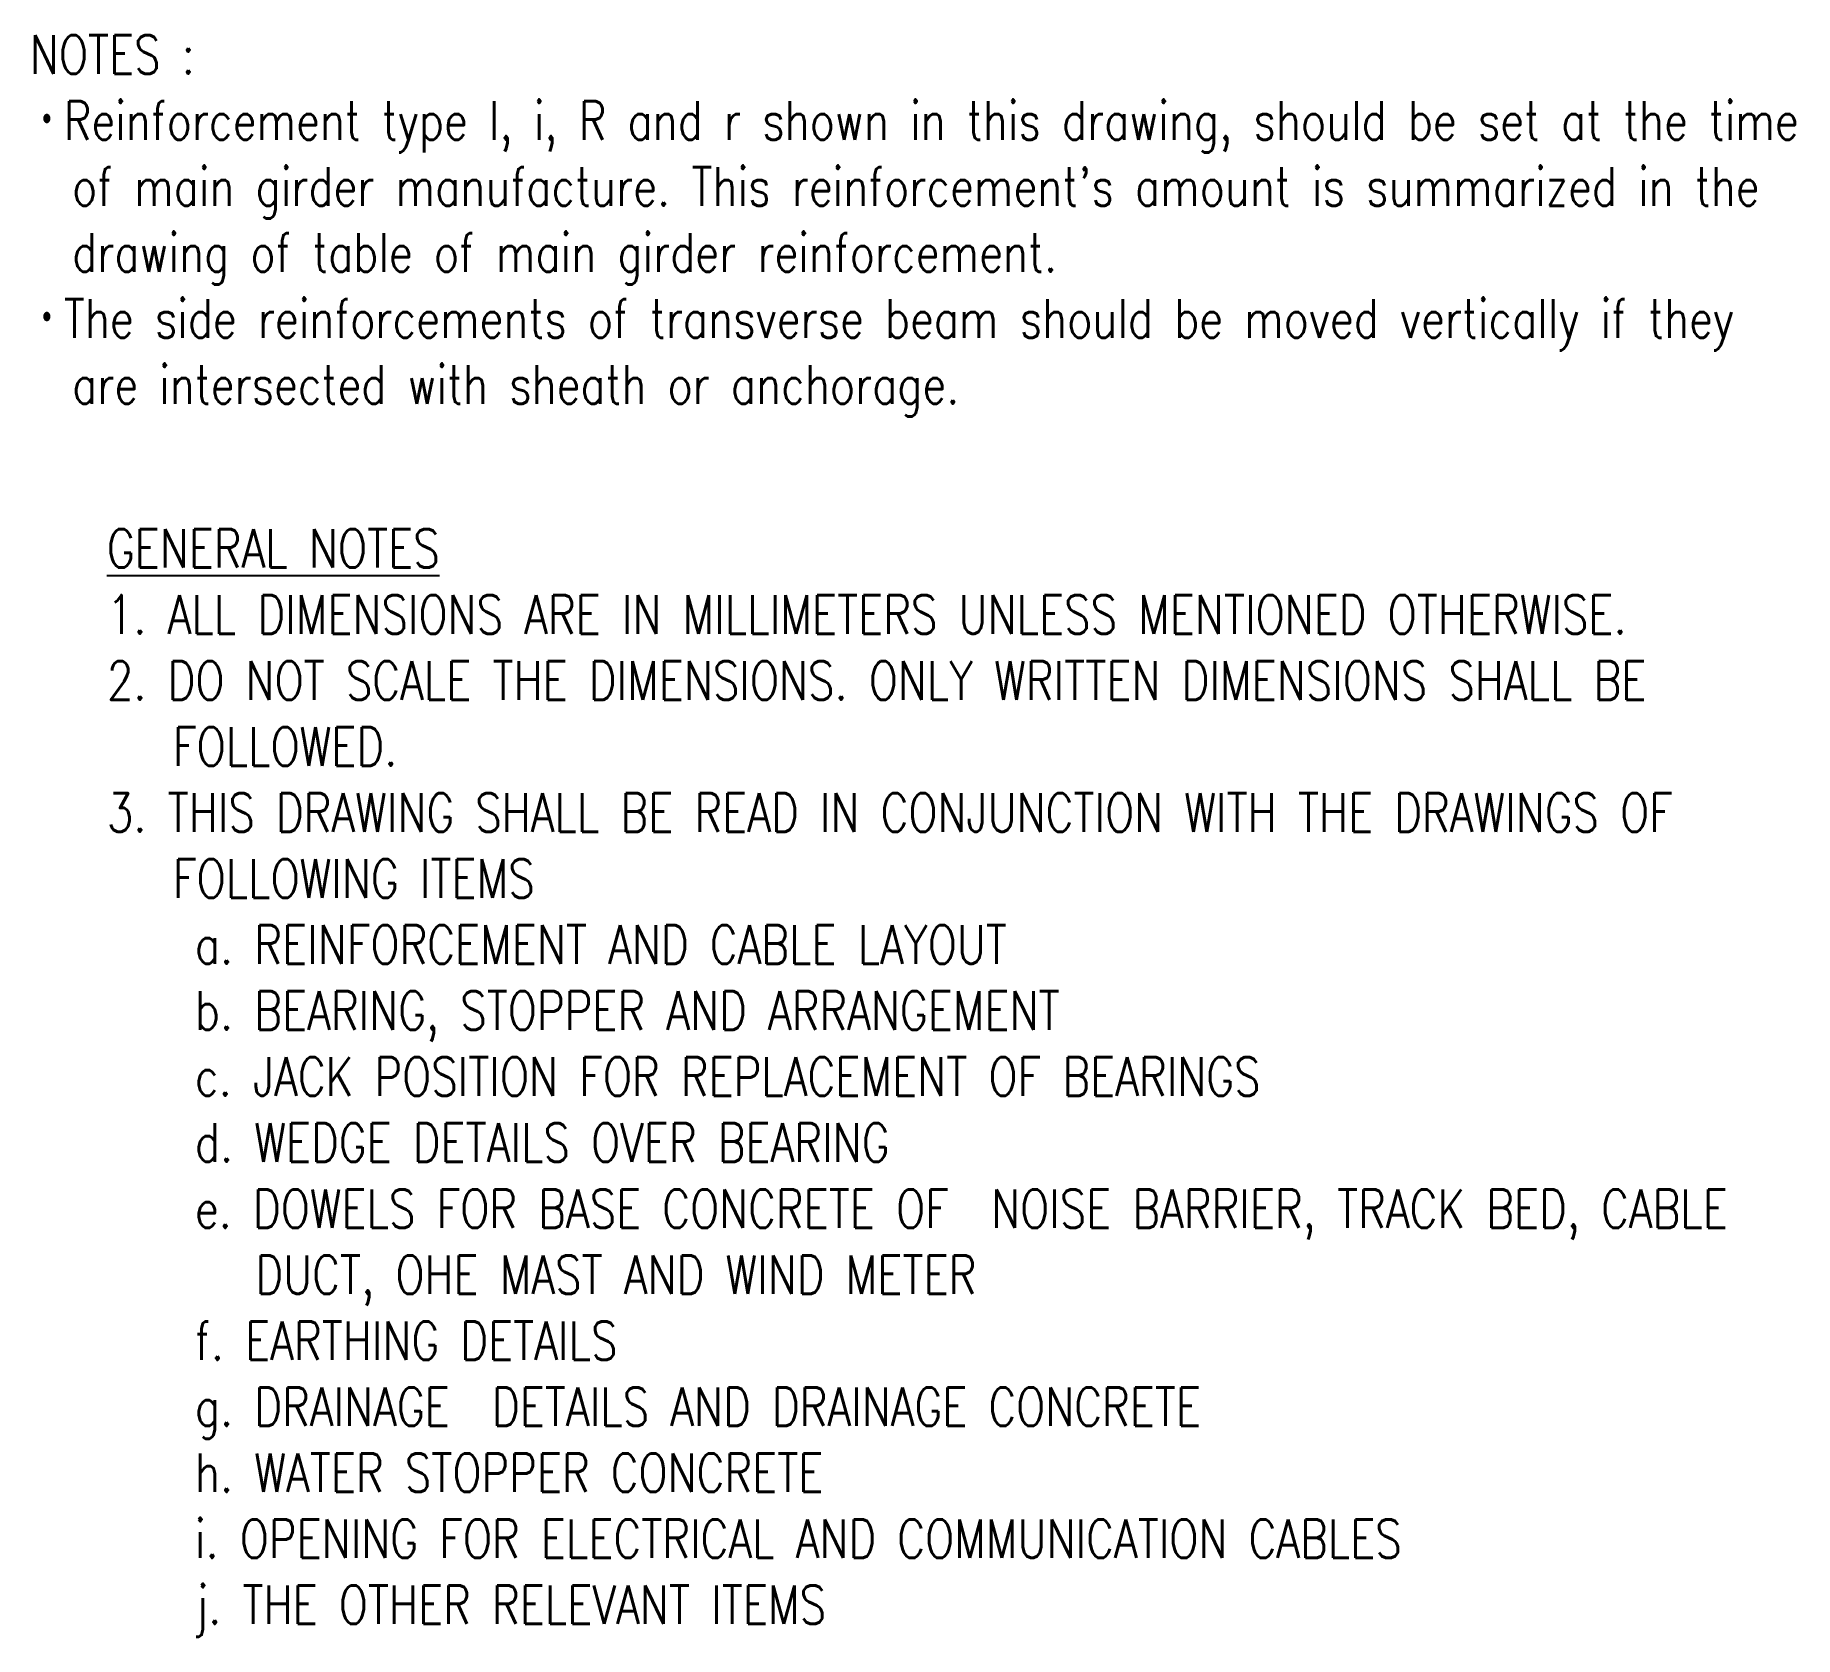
# Paper-space layout 'Layout2' of a CAD drawing. Header units: inches. Extents: x 4 to 164, y 4 to 149.
import ezdxf

# ---------------------------------------------------------------- set-up
doc = ezdxf.new("R2010")
doc.units = ezdxf.units.IN
doc.header["$MEASUREMENT"] = 0
doc.layers.add('TEXT', color=4, linetype='Continuous')
doc.styles.add('romans', font='romans.shx', dxfattribs={"bigfont": 'extfont.shx'})

psp = doc.layouts.new('Layout2')

# ---------------------------------------------------------------- texts
at = {"layer": 'TEXT', "style": 'romans', "width": 0.8}
for s, p in [('NOTES :', (3.41, 145.68)), ('・Reinforcement type I, i, R and r shown in this drawing, should be set at the time', (3.41, 139.68)), ("  of main girder manufacture. This reinforcement's amount is summarized in the ", (3.41, 133.68)), ('  drawing of table of main girder reinforcement.', (3.41, 127.68)), ('・The side reinforcements of transverse beam should be moved vertically if they ', (3.41, 121.68)), ('  are intersected with sheath or anchorage. ', (3.41, 115.68)), ('%%UGENERAL NOTES', (10.41, 100.79)), ('1. ALL DIMENSIONS ARE IN MILLIMETERS UNLESS MENTIONED OTHERWISE.', (10.41, 94.79)), ('2. DO NOT SCALE THE DIMENSIONS. ONLY WRITTEN DIMENSIONS SHALL BE ', (10.41, 88.79)), ('FOLLOWED.', (16.41, 82.79)), ('3. THIS DRAWING SHALL BE READ IN CONJUNCTION WITH THE DRAWINGS OF ', (10.41, 76.79)), ('FOLLOWING ITEMS', (16.41, 70.79)), ('a. REINFORCEMENT AND CABLE LAYOUT', (18.41, 64.79)), ('b. BEARING, STOPPER AND ARRANGEMENT', (18.41, 58.79)), ('c. JACK POSITION FOR REPLACEMENT OF BEARINGS', (18.41, 52.79)), ('d. WEDGE DETAILS OVER BEARING', (18.41, 46.79)), ('e. DOWELS FOR BASE CONCRETE OF  NOISE BARRIER, TRACK BED, CABLE', (18.41, 40.79)), ('DUCT, OHE MAST AND WIND METER', (23.91, 34.79)), ('f. EARTHING DETAILS', (18.41, 28.79)), ('g. DRAINAGE  DETAILS AND DRAINAGE CONCRETE', (18.41, 22.79)), ('h. WATER STOPPER CONCRETE', (18.41, 16.79)), ('i. OPENING FOR ELECTRICAL AND COMMUNICATION CABLES', (18.41, 10.79)), ('j. THE OTHER RELEVANT ITEMS', (18.41, 4.79))]:
    psp.add_text(s, height=3.5, dxfattribs=at).set_placement(p)

doc.saveas('drawing.dxf')
